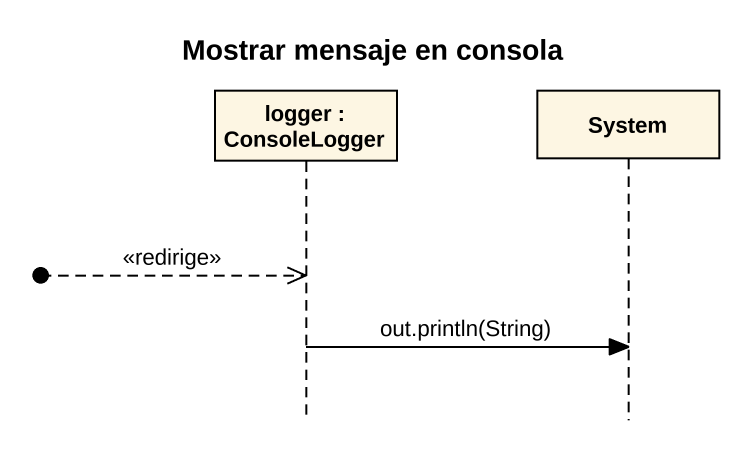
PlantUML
@startuml
title Mostrar mensaje en consola
hide footbox
participant "logger : ConsoleLogger" as logger
participant System

[o-->> logger : <<redirige>>
logger -> System : out.println(String)
@enduml
